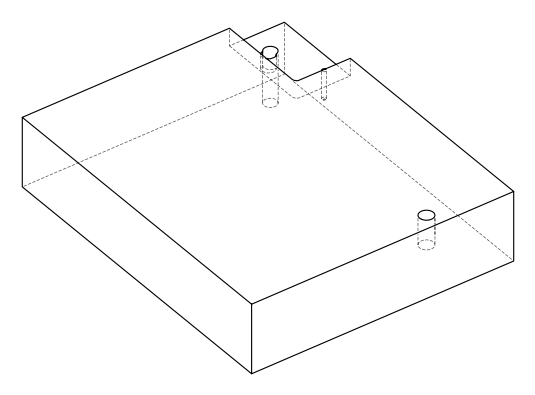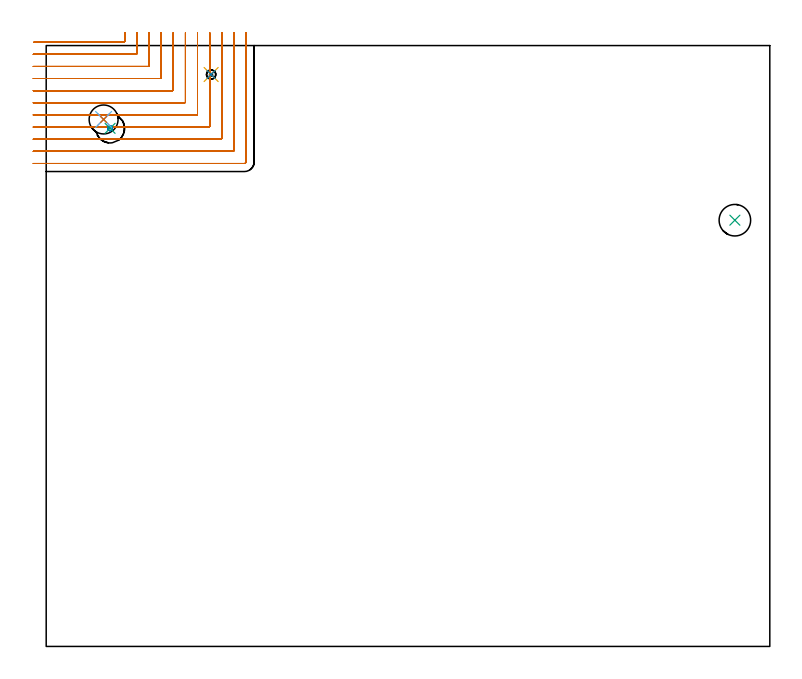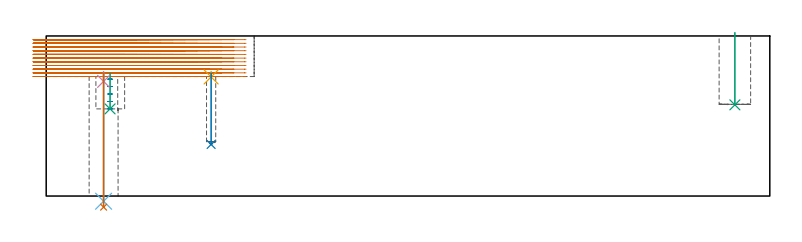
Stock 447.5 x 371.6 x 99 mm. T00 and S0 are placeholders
(PLAN: 9 operations, 7 tool changes, 38 min)
(1 MILL_CORNER_NOTCH_RECTANGULAR | CORNER_NOTCH_RECTANGULAR | NXT0201_013 | Follow Part, ap 2.5, ae 75% | 36.49 min | 251275 mm3)
(2 MILL_BLIND_HOLE_FROM_SOLID_MATERIAL | STEP1POCKET | UGT0201_133 | Spiral | 0.29 min | 5074 mm3)
(3 BORE_BLIND_HOLE | STEP1POCKET | UGT0332_045 | 0.09 min | 8 mm3)
(4 SPOT_DRILL | STEP1HOLE | NXT0321_9005460120000 | 0.05 min | 55 mm3)
(5 SPOT_DRILL_1 | STEP1POCKET_1 | NXT0321_9005460120000 | 0.03 min | 3 mm3)
(6 DRILL_THROUGH_HOLE_INTO_CENTER | STEP1HOLE | NXT0301_065 | 0.32 min | 4049 mm3)
(7 DRILL_TO_ENLARGE_THROUGH_HOLE | STEP1HOLE | UGT0301_249 | 0.34 min | 11788 mm3)
(8 DRILL_BLIND_HOLE_INTO_CENTER | STEP1POCKET_1 | UGT0301_180 | 0.18 min | 1010 mm3)
(9 INDEXABLE_INSERT_DRILL_BLIND_HOLE_FROM_SOLID | STEP1POCKET_2 | NXT0302_010 | 0.18 min | 12644 mm3)
(TOOL NXT0201_013 | ENDMILL 10mm | D10 FL30 Z4)
(TOOL UGT0201_133 | Carbide End Mill 15.0 | D15 FL30 Z4)
(TOOL UGT0332_045 | Precision Boring 17.98 mm | D17.98)
(TOOL NXT0321_9005460120000 | NC Spot Drill, 142deg, 12mm, Carbide, Uncoated | D12 PA142 FL30 Z2)
(TOOL NXT0301_065 | Carbide Drill 9.4mm [860.1-0940-075A1-MM 2214] | D9.4 PA140 FL98 Z2)
(TOOL UGT0301_249 | Twist Drill 17.9 mm | D17.9 PA118 FL130 Z2)
(TOOL UGT0301_180 | Twist Drill 5.7 mm | D5.7 PA118 FL55 Z2)
(TOOL NXT0302_010 | Index. Insert Drill 19.5mm [880-D1950L25-05] | D19.5 PA176 FL98 Z2)
(OP 1 MILL_CORNER_NOTCH_RECTANGULAR)
G17 G21 G94 G90
T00 M6
G54
G17 G0 G90 X-7.538 Y373.7 S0 M3
G43 Z109. H0
Z96.718
G94 G1 X-4.538 F250.
X48.106 F500.
G3 X48.6 Y374.194 R0.5
G1 Y376.6
Y379.6 F250.
G0 Z109.
X-8. Y366.2
Z96.718
G1 X-5.
X55.605 F500.
G3 X56.1 Y366.695 R0.5
G1 Y376.6
Y379.6 F250.
G0 Z109.
X-8. Y358.7
Z96.718
G1 X-5.
X63.105 F500.
G3 X63.6 Y359.195 R0.5
G1 Y376.6
Y379.6 F250.
G0 Z109.
X-8. Y351.2
Z96.718
G1 X-5.
X70.605 F500.
G3 X71.1 Y351.695 R0.5
G1 Y376.6
Y379.6 F250.
G0 Z109.
X-8. Y343.7
Z96.718
G1 X-5.
X78.105 F500.
G3 X78.6 Y344.195 R0.5
G1 Y376.6
Y379.6 F250.
G0 Z109.
X-8. Y336.2
Z96.718
G1 X-5.
X85.604 F500.
G3 X86.1 Y336.696 R0.5
G1 Y376.6
Y379.6 F250.
G0 Z109.
X-8. Y328.7
Z96.718
G1 X-5.
X93.104 F500.
G3 X93.6 Y329.196 R0.5
G1 Y376.6
Y379.6 F250.
G0 Z109.
X-8. Y321.2
Z96.718
G1 X-5.
X100.604 F500.
G3 X101.1 Y321.696 R0.5
G1 Y376.6
Y379.6 F250.
G0 Z109.
X-8. Y313.7
Z96.718
G1 X-5.
X108.104 F500.
G3 X108.6 Y314.196 R0.5
G1 Y376.6
Y379.6 F250.
G0 Z109.
X-8. Y306.2
Z96.718
G1 X-5.
X115.604 F500.
G3 X116.1 Y306.696 R0.5
G1 Y376.6
Y379.6 F250.
G0 Z109.
X-8. Y298.7
Z96.718
G1 X-5.
X122.6 F500.
G3 X123.6 Y299.7 R1.
G1 Y376.6
Y379.6 F250.
G0 Z109.
X-7.538 Y373.7
Z94.436
G1 X-4.538
X48.106 F500.
G3 X48.6 Y374.194 R0.5
G1 Y376.6
Y379.6 F250.
G0 Z109.
X-8. Y366.2
Z94.436
G1 X-5.
X55.605 F500.
G3 X56.1 Y366.695 R0.5
G1 Y376.6
Y379.6 F250.
G0 Z109.
X-8. Y358.7
Z94.436
G1 X-5.
X63.105 F500.
G3 X63.6 Y359.195 R0.5
G1 Y376.6
Y379.6 F250.
G0 Z109.
X-8. Y351.2
Z94.436
G1 X-5.
X70.605 F500.
G3 X71.1 Y351.695 R0.5
G1 Y376.6
Y379.6 F250.
G0 Z109.
X-8. Y343.7
Z94.436
G1 X-5.
X78.105 F500.
G3 X78.6 Y344.195 R0.5
G1 Y376.6
Y379.6 F250.
G0 Z109.
X-8. Y336.2
Z94.436
G1 X-5.
X85.604 F500.
G3 X86.1 Y336.696 R0.5
G1 Y376.6
Y379.6 F250.
G0 Z109.
X-8. Y328.7
Z94.436
G1 X-5.
X93.104 F500.
G3 X93.6 Y329.196 R0.5
G1 Y376.6
Y379.6 F250.
G0 Z109.
X-8. Y321.2
Z94.436
G1 X-5.
X100.604 F500.
G3 X101.1 Y321.696 R0.5
G1 Y376.6
Y379.6 F250.
G0 Z109.
X-8. Y313.7
Z94.436
G1 X-5.
X108.104 F500.
G3 X108.6 Y314.196 R0.5
G1 Y376.6
Y379.6 F250.
G0 Z109.
X-8. Y306.2
Z94.436
G1 X-5.
X115.604 F500.
G3 X116.1 Y306.696 R0.5
G1 Y376.6
Y379.6 F250.
G0 Z109.
X-8. Y298.7
Z94.436
G1 X-5.
X122.6 F500.
G3 X123.6 Y299.7 R1.
G1 Y376.6
Y379.6 F250.
G0 Z109.
X-7.538 Y373.7
Z92.154
G1 X-4.538
X48.106 F500.
G3 X48.6 Y374.194 R0.5
G1 Y376.6
Y379.6 F250.
G0 Z109.
X-8. Y366.2
Z92.154
G1 X-5.
X55.605 F500.
G3 X56.1 Y366.695 R0.5
G1 Y376.6
Y379.6 F250.
G0 Z109.
X-8. Y358.7
Z92.154
G1 X-5.
X63.105 F500.
G3 X63.6 Y359.195 R0.5
G1 Y376.6
Y379.6 F250.
G0 Z109.
X-8. Y351.2
Z92.154
G1 X-5.
X70.605 F500.
G3 X71.1 Y351.695 R0.5
G1 Y376.6
Y379.6 F250.
G0 Z109.
X-8. Y343.7
Z92.154
G1 X-5.
X78.105 F500.
G3 X78.6 Y344.195 R0.5
G1 Y376.6
Y379.6 F250.
G0 Z109.
X-8. Y336.2
Z92.154
G1 X-5.
X85.604 F500.
G3 X86.1 Y336.696 R0.5
G1 Y376.6
Y379.6 F250.
G0 Z109.
X-8. Y328.7
Z92.154
G1 X-5.
X93.104 F500.
G3 X93.6 Y329.196 R0.5
G1 Y376.6
Y379.6 F250.
G0 Z109.
X-8. Y321.2
Z92.154
G1 X-5.
X100.604 F500.
G3 X101.1 Y321.696 R0.5
G1 Y376.6
Y379.6 F250.
G0 Z109.
X-8. Y313.7
Z92.154
G1 X-5.
X108.104 F500.
G3 X108.6 Y314.196 R0.5
G1 Y376.6
Y379.6 F250.
G0 Z109.
X-8. Y306.2
Z92.154
G1 X-5.
X115.604 F500.
G3 X116.1 Y306.696 R0.5
G1 Y376.6
Y379.6 F250.
G0 Z109.
X-8. Y298.7
Z92.154
G1 X-5.
X122.6 F500.
G3 X123.6 Y299.7 R1.
G1 Y376.6
Y379.6 F250.
G0 Z109.
X-7.538 Y373.7
Z89.873
G1 X-4.538
X48.106 F500.
G3 X48.6 Y374.194 R0.5
G1 Y376.6
Y379.6 F250.
G0 Z109.
X-8. Y366.2
Z89.873
G1 X-5.
X55.605 F500.
G3 X56.1 Y366.695 R0.5
G1 Y376.6
Y379.6 F250.
G0 Z109.
X-8. Y358.7
Z89.873
G1 X-5.
X63.105 F500.
G3 X63.6 Y359.195 R0.5
G1 Y376.6
Y379.6 F250.
G0 Z109.
X-8. Y351.2
Z89.873
G1 X-5.
X70.605 F500.
G3 X71.1 Y351.695 R0.5
G1 Y376.6
Y379.6 F250.
G0 Z109.
X-8. Y343.7
Z89.873
G1 X-5.
X78.105 F500.
G3 X78.6 Y344.195 R0.5
G1 Y376.6
Y379.6 F250.
G0 Z109.
X-8. Y336.2
Z89.873
G1 X-5.
X85.604 F500.
G3 X86.1 Y336.696 R0.5
G1 Y376.6
Y379.6 F250.
G0 Z109.
X-8. Y328.7
Z89.873
G1 X-5.
X93.104 F500.
G3 X93.6 Y329.196 R0.5
G1 Y376.6
Y379.6 F250.
G0 Z109.
X-8. Y321.2
Z89.873
G1 X-5.
X100.604 F500.
G3 X101.1 Y321.696 R0.5
G1 Y376.6
Y379.6 F250.
G0 Z109.
X-8. Y313.7
Z89.873
G1 X-5.
X108.104 F500.
G3 X108.6 Y314.196 R0.5
G1 Y376.6
Y379.6 F250.
G0 Z109.
X-8. Y306.2
Z89.873
G1 X-5.
X115.604 F500.
G3 X116.1 Y306.696 R0.5
G1 Y376.6
Y379.6 F250.
G0 Z109.
X-8. Y298.7
Z89.873
G1 X-5.
X122.6 F500.
G3 X123.6 Y299.7 R1.
G1 Y376.6
Y379.6 F250.
G0 Z109.
X-7.538 Y373.7
Z87.591
G1 X-4.538
X48.106 F500.
G3 X48.6 Y374.194 R0.5
G1 Y376.6
Y379.6 F250.
G0 Z109.
X-8. Y366.2
Z87.591
G1 X-5.
X55.605 F500.
G3 X56.1 Y366.695 R0.5
G1 Y376.6
Y379.6 F250.
G0 Z109.
X-8. Y358.7
Z87.591
G1 X-5.
X63.105 F500.
G3 X63.6 Y359.195 R0.5
G1 Y376.6
Y379.6 F250.
G0 Z109.
X-8. Y351.2
Z87.591
G1 X-5.
X70.605 F500.
G3 X71.1 Y351.695 R0.5
G1 Y376.6
Y379.6 F250.
G0 Z109.
X-8. Y343.7
Z87.591
G1 X-5.
X78.105 F500.
G3 X78.6 Y344.195 R0.5
G1 Y376.6
Y379.6 F250.
G0 Z109.
X-8. Y336.2
Z87.591
G1 X-5.
X85.604 F500.
G3 X86.1 Y336.696 R0.5
G1 Y376.6
Y379.6 F250.
G0 Z109.
X-8. Y328.7
Z87.591
G1 X-5.
X93.104 F500.
G3 X93.6 Y329.196 R0.5
G1 Y376.6
Y379.6 F250.
G0 Z109.
X-8. Y321.2
Z87.591
G1 X-5.
X100.604 F500.
G3 X101.1 Y321.696 R0.5
G1 Y376.6
Y379.6 F250.
G0 Z109.
X-8. Y313.7
Z87.591
G1 X-5.
X108.104 F500.
G3 X108.6 Y314.196 R0.5
G1 Y376.6
Y379.6 F250.
G0 Z109.
X-8. Y306.2
Z87.591
G1 X-5.
X115.604 F500.
G3 X116.1 Y306.696 R0.5
G1 Y376.6
Y379.6 F250.
G0 Z109.
X-8. Y298.7
Z87.591
G1 X-5.
X122.6 F500.
G3 X123.6 Y299.7 R1.
G1 Y376.6
Y379.6 F250.
G0 Z109.
X-7.538 Y373.7
Z85.309
G1 X-4.538
X48.106 F500.
G3 X48.6 Y374.194 R0.5
G1 Y376.6
Y379.6 F250.
G0 Z109.
X-8. Y366.2
Z85.309
G1 X-5.
X55.605 F500.
G3 X56.1 Y366.695 R0.5
G1 Y376.6
Y379.6 F250.
G0 Z109.
X-8. Y358.7
Z85.309
G1 X-5.
X63.105 F500.
G3 X63.6 Y359.195 R0.5
G1 Y376.6
Y379.6 F250.
G0 Z109.
X-8. Y351.2
Z85.309
G1 X-5.
X70.605 F500.
G3 X71.1 Y351.695 R0.5
G1 Y376.6
Y379.6 F250.
G0 Z109.
X-8. Y343.7
Z85.309
G1 X-5.
X78.105 F500.
G3 X78.6 Y344.195 R0.5
G1 Y376.6
Y379.6 F250.
G0 Z109.
X-8. Y336.2
Z85.309
G1 X-5.
X85.604 F500.
G3 X86.1 Y336.696 R0.5
G1 Y376.6
Y379.6 F250.
G0 Z109.
X-8. Y328.7
Z85.309
G1 X-5.
X93.104 F500.
G3 X93.6 Y329.196 R0.5
G1 Y376.6
Y379.6 F250.
G0 Z109.
X-8. Y321.2
Z85.309
G1 X-5.
X100.604 F500.
G3 X101.1 Y321.696 R0.5
G1 Y376.6
Y379.6 F250.
G0 Z109.
X-8. Y313.7
Z85.309
G1 X-5.
X108.104 F500.
G3 X108.6 Y314.196 R0.5
G1 Y376.6
Y379.6 F250.
G0 Z109.
X-8. Y306.2
Z85.309
G1 X-5.
X115.604 F500.
G3 X116.1 Y306.696 R0.5
G1 Y376.6
Y379.6 F250.
G0 Z109.
X-8. Y298.7
Z85.309
G1 X-5.
X122.6 F500.
G3 X123.6 Y299.7 R1.
G1 Y376.6
Y379.6 F250.
G0 Z109.
X-7.538 Y373.7
Z83.027
G1 X-4.538
X48.106 F500.
G3 X48.6 Y374.194 R0.5
G1 Y376.6
Y379.6 F250.
G0 Z109.
X-8. Y366.2
Z83.027
G1 X-5.
X55.605 F500.
G3 X56.1 Y366.695 R0.5
G1 Y376.6
Y379.6 F250.
G0 Z109.
X-8. Y358.7
Z83.027
G1 X-5.
X63.105 F500.
G3 X63.6 Y359.195 R0.5
G1 Y376.6
Y379.6 F250.
G0 Z109.
X-8. Y351.2
Z83.027
G1 X-5.
X70.605 F500.
G3 X71.1 Y351.695 R0.5
G1 Y376.6
Y379.6 F250.
G0 Z109.
X-8. Y343.7
Z83.027
G1 X-5.
X78.105 F500.
G3 X78.6 Y344.195 R0.5
G1 Y376.6
Y379.6 F250.
G0 Z109.
X-8. Y336.2
Z83.027
G1 X-5.
X85.604 F500.
G3 X86.1 Y336.696 R0.5
G1 Y376.6
Y379.6 F250.
G0 Z109.
X-8. Y328.7
Z83.027
G1 X-5.
X93.104 F500.
G3 X93.6 Y329.196 R0.5
G1 Y376.6
Y379.6 F250.
G0 Z109.
X-8. Y321.2
Z83.027
G1 X-5.
X100.604 F500.
G3 X101.1 Y321.696 R0.5
G1 Y376.6
Y379.6 F250.
G0 Z109.
X-8. Y313.7
Z83.027
G1 X-5.
X108.104 F500.
G3 X108.6 Y314.196 R0.5
G1 Y376.6
Y379.6 F250.
G0 Z109.
X-8. Y306.2
Z83.027
G1 X-5.
X115.604 F500.
G3 X116.1 Y306.696 R0.5
G1 Y376.6
Y379.6 F250.
G0 Z109.
X-8. Y298.7
Z83.027
G1 X-5.
X122.6 F500.
G3 X123.6 Y299.7 R1.
G1 Y376.6
Y379.6 F250.
G0 Z109.
X-7.538 Y373.7
Z80.745
G1 X-4.538
X48.106 F500.
G3 X48.6 Y374.194 R0.5
G1 Y376.6
Y379.6 F250.
G0 Z109.
X-8. Y366.2
Z80.745
G1 X-5.
X55.605 F500.
G3 X56.1 Y366.695 R0.5
G1 Y376.6
Y379.6 F250.
G0 Z109.
X-8. Y358.7
Z80.745
G1 X-5.
X63.105 F500.
G3 X63.6 Y359.195 R0.5
G1 Y376.6
Y379.6 F250.
G0 Z109.
X-8. Y351.2
Z80.745
G1 X-5.
X70.605 F500.
G3 X71.1 Y351.695 R0.5
G1 Y376.6
Y379.6 F250.
G0 Z109.
X-8. Y343.7
Z80.745
G1 X-5.
X78.105 F500.
G3 X78.6 Y344.195 R0.5
G1 Y376.6
Y379.6 F250.
G0 Z109.
X-8. Y336.2
Z80.745
G1 X-5.
X85.604 F500.
G3 X86.1 Y336.696 R0.5
G1 Y376.6
Y379.6 F250.
G0 Z109.
X-8. Y328.7
Z80.745
G1 X-5.
X93.104 F500.
G3 X93.6 Y329.196 R0.5
G1 Y376.6
Y379.6 F250.
G0 Z109.
X-8. Y321.2
Z80.745
G1 X-5.
X100.604 F500.
G3 X101.1 Y321.696 R0.5
G1 Y376.6
Y379.6 F250.
G0 Z109.
X-8. Y313.7
Z80.745
G1 X-5.
X108.104 F500.
G3 X108.6 Y314.196 R0.5
G1 Y376.6
Y379.6 F250.
G0 Z109.
X-8. Y306.2
Z80.745
G1 X-5.
X115.604 F500.
G3 X116.1 Y306.696 R0.5
G1 Y376.6
Y379.6 F250.
G0 Z109.
X-8. Y298.7
Z80.745
G1 X-5.
X122.6 F500.
G3 X123.6 Y299.7 R1.
G1 Y376.6
Y379.6 F250.
G0 Z109.
X-7.538 Y373.7
Z78.464
G1 X-4.538
X48.106 F500.
G3 X48.6 Y374.194 R0.5
G1 Y376.6
Y379.6 F250.
G0 Z109.
X-8. Y366.2
Z78.464
G1 X-5.
X55.605 F500.
G3 X56.1 Y366.695 R0.5
G1 Y376.6
Y379.6 F250.
G0 Z109.
X-8. Y358.7
Z78.464
G1 X-5.
X63.105 F500.
G3 X63.6 Y359.195 R0.5
G1 Y376.6
Y379.6 F250.
G0 Z109.
X-8. Y351.2
Z78.464
G1 X-5.
X70.605 F500.
G3 X71.1 Y351.695 R0.5
G1 Y376.6
Y379.6 F250.
G0 Z109.
X-8. Y343.7
Z78.464
G1 X-5.
X78.105 F500.
G3 X78.6 Y344.195 R0.5
G1 Y376.6
Y379.6 F250.
G0 Z109.
X-8. Y336.2
Z78.464
G1 X-5.
X85.604 F500.
G3 X86.1 Y336.696 R0.5
G1 Y376.6
Y379.6 F250.
G0 Z109.
X-8. Y328.7
Z78.464
G1 X-5.
X93.104 F500.
G3 X93.6 Y329.196 R0.5
G1 Y376.6
Y379.6 F250.
G0 Z109.
X-8. Y321.2
Z78.464
G1 X-5.
X100.604 F500.
G3 X101.1 Y321.696 R0.5
G1 Y376.6
Y379.6 F250.
G0 Z109.
X-8. Y313.7
Z78.464
G1 X-5.
X108.104 F500.
G3 X108.6 Y314.196 R0.5
G1 Y376.6
Y379.6 F250.
G0 Z109.
X-8. Y306.2
Z78.464
G1 X-5.
X115.604 F500.
G3 X116.1 Y306.696 R0.5
G1 Y376.6
Y379.6 F250.
G0 Z109.
X-8. Y298.7
Z78.464
G1 X-5.
X122.6 F500.
G3 X123.6 Y299.7 R1.
G1 Y376.6
Y379.6 F250.
G0 Z109.
X-7.538 Y373.7
Z76.182
G1 X-4.538
X48.106 F500.
G3 X48.6 Y374.194 R0.5
G1 Y376.6
Y379.6 F250.
G0 Z109.
X-8. Y366.2
Z76.182
G1 X-5.
X55.605 F500.
G3 X56.1 Y366.695 R0.5
G1 Y376.6
Y379.6 F250.
G0 Z109.
X-8. Y358.7
Z76.182
G1 X-5.
X63.105 F500.
G3 X63.6 Y359.195 R0.5
G1 Y376.6
Y379.6 F250.
G0 Z109.
X-8. Y351.2
Z76.182
G1 X-5.
X70.605 F500.
G3 X71.1 Y351.695 R0.5
G1 Y376.6
Y379.6 F250.
G0 Z109.
X-8. Y343.7
Z76.182
G1 X-5.
X78.105 F500.
G3 X78.6 Y344.195 R0.5
G1 Y376.6
Y379.6 F250.
G0 Z109.
X-8. Y336.2
Z76.182
G1 X-5.
X85.604 F500.
G3 X86.1 Y336.696 R0.5
G1 Y376.6
Y379.6 F250.
G0 Z109.
X-8. Y328.7
Z76.182
G1 X-5.
X93.104 F500.
G3 X93.6 Y329.196 R0.5
G1 Y376.6
Y379.6 F250.
G0 Z109.
X-8. Y321.2
Z76.182
G1 X-5.
X100.604 F500.
G3 X101.1 Y321.696 R0.5
G1 Y376.6
Y379.6 F250.
G0 Z109.
X-8. Y313.7
Z76.182
G1 X-5.
X108.104 F500.
G3 X108.6 Y314.196 R0.5
G1 Y376.6
Y379.6 F250.
G0 Z109.
X-8. Y306.2
Z76.182
G1 X-5.
X115.604 F500.
G3 X116.1 Y306.696 R0.5
G1 Y376.6
Y379.6 F250.
G0 Z109.
X-8. Y298.7
Z76.182
G1 X-5.
X122.6 F500.
G3 X123.6 Y299.7 R1.
G1 Y376.6
Y379.6 F250.
G0 Z109.
X-7.538 Y373.7
Z73.9
G1 X-4.538
X48.106 F500.
G3 X48.6 Y374.194 R0.5
G1 Y376.6
Y379.6 F250.
G0 Z109.
X-8. Y366.2
Z73.9
G1 X-5.
X55.605 F500.
G3 X56.1 Y366.695 R0.5
G1 Y376.6
Y379.6 F250.
G0 Z109.
X-8. Y358.7
Z73.9
G1 X-5.
X63.105 F500.
G3 X63.6 Y359.195 R0.5
G1 Y376.6
Y379.6 F250.
G0 Z109.
X-8. Y351.2
Z73.9
G1 X-5.
X70.605 F500.
G3 X71.1 Y351.695 R0.5
G1 Y376.6
Y379.6 F250.
G0 Z109.
X-8. Y343.7
Z73.9
G1 X-5.
X78.105 F500.
G3 X78.6 Y344.195 R0.5
G1 Y376.6
Y379.6 F250.
G0 Z109.
X-8. Y336.2
Z73.9
G1 X-5.
X85.604 F500.
G3 X86.1 Y336.696 R0.5
G1 Y376.6
Y379.6 F250.
G0 Z109.
X-8. Y328.7
Z73.9
G1 X-5.
X93.104 F500.
G3 X93.6 Y329.196 R0.5
G1 Y376.6
Y379.6 F250.
G0 Z109.
X-8. Y321.2
Z73.9
G1 X-5.
X100.604 F500.
G3 X101.1 Y321.696 R0.5
G1 Y376.6
Y379.6 F250.
G0 Z109.
X-8. Y313.7
Z73.9
G1 X-5.
X108.104 F500.
G3 X108.6 Y314.196 R0.5
G1 Y376.6
Y379.6 F250.
G0 Z109.
X-8. Y306.2
Z73.9
G1 X-5.
X115.604 F500.
G3 X116.1 Y306.696 R0.5
G1 Y376.6
Y379.6 F250.
G0 Z109.
X-8. Y298.7
Z73.9
G1 X-5.
X122.6 F500.
G3 X123.6 Y299.7 R1.
G1 Y376.6
Y379.6 F250.
G0 Z109.
M5
M2
(OP 2 MILL_BLIND_HOLE_FROM_SOLID_MATERIAL)
G17 G21 G94 G90
T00 M6
G54
G17 G0 G90 X39.5 Y320.4 S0 M3
G43 Z109. H0
Z72.3
G94 G3 X40.25 Y321.15 R0.75 F250.
X39.5 Y321.9 R0.75
X38. Y320.4 R1.5
X39.5 Y321.9 R-1.5
X38.75 Y321.15 R0.75
X39.5 Y320.4 R0.75
G0 Z67.7
G3 X40.25 Y321.15 R0.75
X39.5 Y321.9 R0.75
X38. Y320.4 R1.5
X39.5 Y321.9 R-1.5
X38.75 Y321.15 R0.75
X39.5 Y320.4 R0.75
G0 Z63.1
G3 X40.25 Y321.15 R0.75
X39.5 Y321.9 R0.75
X38. Y320.4 R1.5
X39.5 Y321.9 R-1.5
X38.75 Y321.15 R0.75
X39.5 Y320.4 R0.75
G0 Z58.5
G3 X40.25 Y321.15 R0.75
X39.5 Y321.9 R0.75
X38. Y320.4 R1.5
X39.5 Y321.9 R-1.5
X38.75 Y321.15 R0.75
X39.5 Y320.4 R0.75
G0 Z53.9
G3 X40.25 Y321.15 R0.75
X39.5 Y321.9 R0.75
X38. Y320.4 R1.5
X39.5 Y321.9 R-1.5
X38.75 Y321.15 R0.75
X39.5 Y320.4 R0.75
G0 Z109.
M5
M2
(OP 3 BORE_BLIND_HOLE)
G17 G21 G94 G90
T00 M6
G54
G17 G0 G90 X39.5 Y320.4 S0 M3
G43 Z109. H0
G94 G85 G98 Z53.9 F250. R75.9
G80
M5
M2
(OP 4 SPOT_DRILL)
G17 G21 G94 G90
T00 M6
G54
G17 G0 G90 X35.5 Y325.9 S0 M3
G43 Z109. H0
G94 G81 G98 Z70.9 F250. R76.9
G80
M5
M2
(OP 5 SPOT_DRILL_1)
G17 G21 G94 G90
T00 M6
G54
G17 G0 G90 X102. Y353.7 S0 M3
G43 Z109. H0
G94 G81 G98 Z73.655 F250. R76.9
G80
M5
M2
(OP 6 DRILL_THROUGH_HOLE_INTO_CENTER)
G17 G21 G94 G90
T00 M6
G54
G17 G0 G90 X35.5 Y325.9 S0 M3
G43 Z109. H1
G94 G73 G98 Z-3.211 F250. Q8.568 R75.9
G80
M5
M2
(OP 7 DRILL_TO_ENLARGE_THROUGH_HOLE)
G17 G21 G94 G90
T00 M6
G54
G17 G0 G90 X35.5 Y325.9 S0 M3
G43 Z109. H0
G94 G73 G98 Z-6.878 F250. Q16.156 R75.9
G80
M5
M2
(OP 8 DRILL_BLIND_HOLE_INTO_CENTER)
G17 G21 G94 G90
T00 M6
G54
G17 G0 G90 X102. Y353.7 S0 M3
G43 Z109. H0
G94 G81 G98 Z31.9 F250. R75.9
G80
M5
M2
(OP 9 INDEXABLE_INSERT_DRILL_BLIND_HOLE_FROM_SOLID)
G17 G21 G94 G90
T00 M6
G54
G17 G0 G90 X425.9 Y263.6 S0 M3
G43 Z109. H1
G94 G81 G98 Z56.4 F250. R101.
G80
M5
M2
